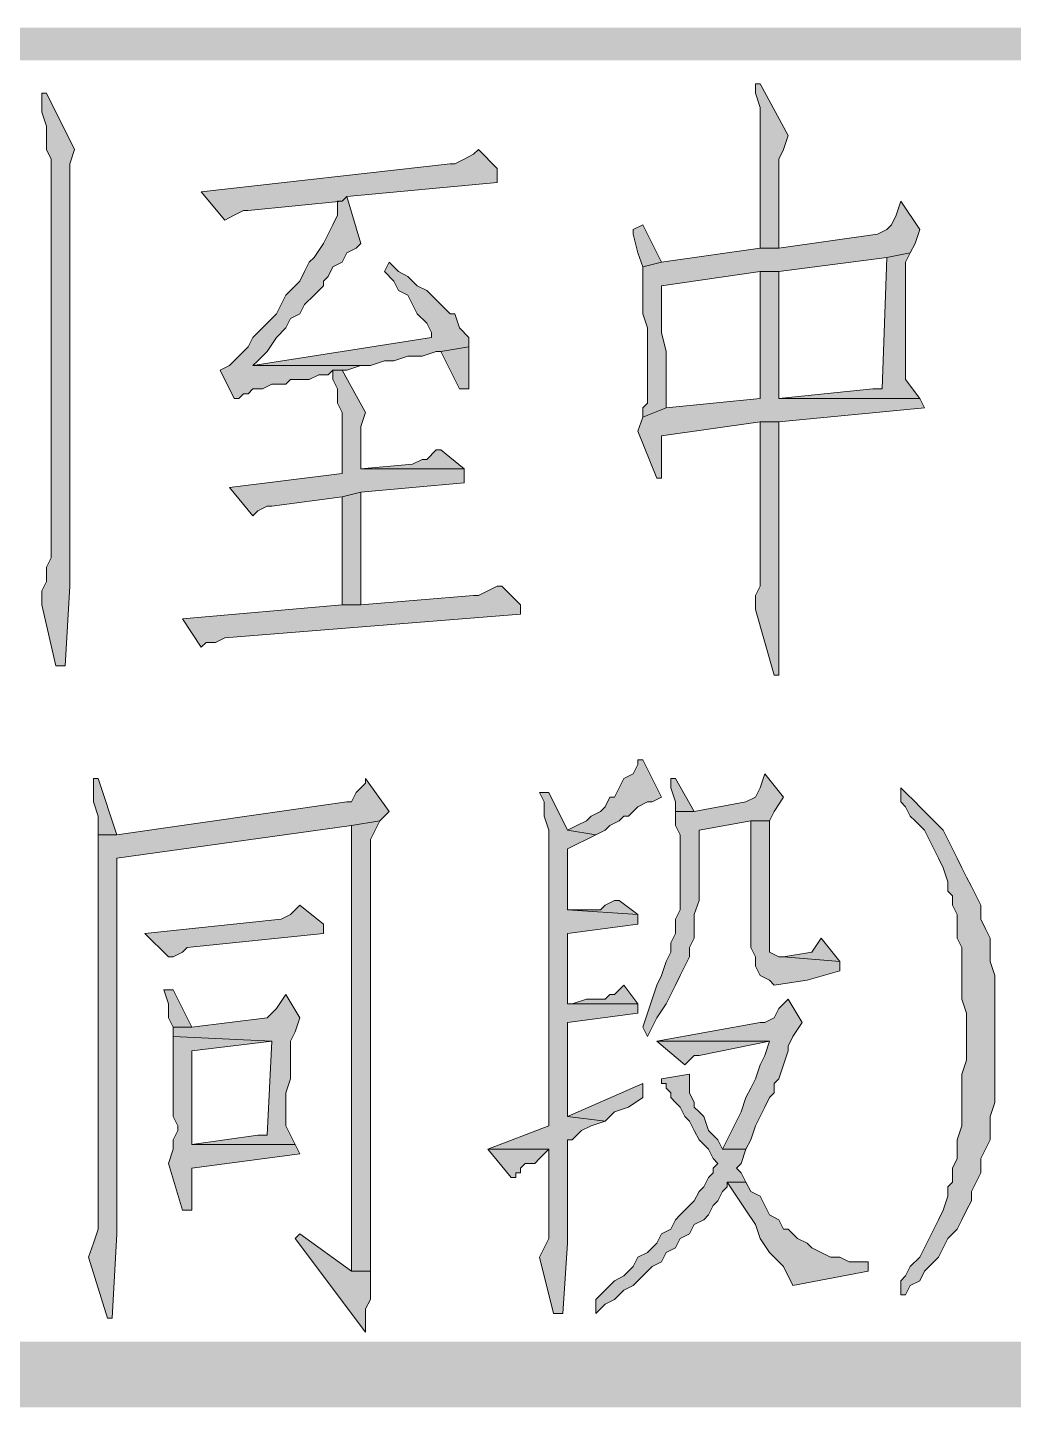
# Model space of a CAD drawing. Header units: millimetres. Extents: x 24 to 410, y 10 to 282.
# Drawn here: x 130.39 to 139.27, y 9.65 to 22.1 of the extents above; entities that cross this region are included whole.
import ezdxf

# ---------------------------------------------------------------- set-up
doc = ezdxf.new("R2010")
doc.units = ezdxf.units.MM

msp = doc.modelspace()

# ---------------------------------------------------------------- hatches: boundary and pattern name
h = msp.add_hatch(color=7)
h.dxf.hatch_style = 2
h.paths.add_polyline_path([(30.098965, 22.098), (30.098965, 21.801667), (410.082965, 22.098)])
h = msp.add_hatch(color=7)
h.dxf.hatch_style = 2
h.paths.add_polyline_path([(30.098965, 21.801667), (410.082965, 22.098), (410.082965, 21.801667)])
h = msp.add_hatch(color=7)
h.dxf.hatch_style = 2
h.paths.add_polyline_path([(136.990667, 21.59), (136.948333, 21.59), (136.948333, 21.505333), (136.990667, 21.378333), (136.990667, 20.108333), (137.16, 20.108333), (137.16, 20.447), (137.16, 20.531667), (137.16, 20.912667), (137.202333, 20.997333), (137.244667, 21.124333)])
h = msp.add_hatch(color=7)
h.dxf.hatch_style = 2
h.paths.add_polyline_path([(130.556, 21.505333), (130.513667, 21.505333), (130.513667, 21.336), (130.556, 21.209), (130.556, 20.997333), (130.598333, 20.912667), (130.598333, 19.727333), (130.598333, 19.600333), (130.598333, 17.314333), (130.556, 17.229667), (130.556, 17.102667), (130.513667, 17.018), (130.513667, 16.891), (130.640667, 16.340667), (130.725333, 16.340667), (130.767667, 17.060333), (130.767667, 20.870333), (130.81, 20.997333)])
h = msp.add_hatch(color=7)
h.dxf.hatch_style = 2
h.paths.add_polyline_path([(134.450667, 20.997333), (134.408333, 20.955), (134.323667, 20.912667), (134.239, 20.870333), (134.196667, 20.870333), (131.953, 20.616333), (132.164667, 20.362333), (132.249333, 20.404667), (132.334, 20.447), (132.376333, 20.447), (133.223, 20.531667), (133.265333, 20.574), (134.62, 20.701), (134.62, 20.828)])
h = msp.add_hatch(color=7)
h.dxf.hatch_style = 2
h.paths.add_polyline_path([(133.265333, 20.574), (133.223, 20.531667), (133.180667, 20.531667), (133.180667, 20.404667), (133.138333, 20.32), (133.096, 20.235333), (133.053667, 20.150667), (132.969, 20.023667), (132.926667, 19.981333), (132.884333, 19.896667), (132.842, 19.812), (132.799667, 19.769667), (132.715, 19.685), (132.672667, 19.600333), (132.630333, 19.515667), (132.545667, 19.431), (132.503333, 19.388667), (132.418667, 19.304), (132.376333, 19.219333), (132.291667, 19.134667), (132.249333, 19.092333), (132.207, 19.05), (132.122333, 19.007667), (132.249333, 18.753667), (132.291667, 18.753667), (132.334, 18.796), (132.376333, 18.796), (132.418667, 18.838333), (132.503333, 18.838333), (132.588, 18.880667), (132.715, 18.880667), (132.757333, 18.923), (132.926667, 18.923), (133.011333, 18.965333), (133.096, 18.965333), (133.138333, 19.007667), (133.265333, 19.007667), (133.392333, 19.05), (132.418667, 19.05), (132.461, 19.092333), (132.545667, 19.177), (132.630333, 19.304), (132.715, 19.388667), (132.757333, 19.473333), (132.842, 19.515667), (132.884333, 19.600333), (132.969, 19.685), (133.011333, 19.727333), (133.053667, 19.769667), (133.053667, 19.812), (133.096, 19.854333), (133.138333, 19.939), (133.223, 19.981333), (133.265333, 20.066), (133.35, 20.108333), (133.392333, 20.150667)])
h = msp.add_hatch(color=7)
h.dxf.hatch_style = 2
h.paths.add_polyline_path([(138.260667, 20.531667), (138.218333, 20.404667), (138.176, 20.32), (138.133667, 20.277667), (138.049, 20.235333), (137.16, 20.108333), (136.990667, 20.108333), (136.101667, 19.981333), (135.932333, 19.939), (135.932333, 19.515667), (135.974667, 19.388667), (135.974667, 18.711333), (135.932333, 18.669), (135.932333, 18.584333), (136.144, 18.669), (136.144, 18.711333), (136.144, 18.796), (136.144, 19.177), (136.101667, 19.346333), (136.101667, 19.769667), (136.990667, 19.896667), (137.16, 19.896667), (138.133667, 20.023667), (138.345333, 20.066), (138.387667, 20.150667), (138.43, 20.277667)])
h = msp.add_hatch(color=7)
h.dxf.hatch_style = 2
h.paths.add_polyline_path([(135.932333, 20.32), (135.847667, 20.277667), (135.847667, 20.235333), (135.89, 20.066), (135.932333, 19.939), (136.101667, 19.981333)])
h = msp.add_hatch(color=7)
h.dxf.hatch_style = 2
h.paths.add_polyline_path([(138.345333, 20.066), (138.133667, 20.023667), (138.091333, 18.838333), (138.006667, 18.838333), (137.16, 18.753667), (138.43, 18.753667), (138.303, 18.923), (138.303, 19.981333)])
h = msp.add_hatch(color=7)
h.dxf.hatch_style = 2
h.paths.add_polyline_path([(133.646333, 19.981333), (133.604, 19.896667), (133.688667, 19.812), (133.731, 19.727333), (133.815667, 19.685), (133.858, 19.600333), (133.900333, 19.515667), (133.985, 19.431), (134.027333, 19.346333), (134.027333, 19.304), (132.418667, 19.05), (133.477, 19.05), (133.604, 19.092333), (133.688667, 19.092333), (133.815667, 19.134667), (133.942667, 19.134667), (134.069667, 19.177), (134.112, 19.177), (134.366, 19.219333), (134.366, 19.304), (134.281333, 19.388667), (134.239, 19.515667), (134.196667, 19.515667), (134.154333, 19.558), (134.112, 19.600333), (134.027333, 19.685), (133.985, 19.727333), (133.900333, 19.769667), (133.815667, 19.854333), (133.731, 19.896667)])
h = msp.add_hatch(color=7)
h.dxf.hatch_style = 2
h.paths.add_polyline_path([(137.16, 19.896667), (136.990667, 19.896667), (136.990667, 19.769667), (136.990667, 18.753667), (136.144, 18.669), (135.932333, 18.584333), (135.89, 18.457333), (136.059333, 18.034), (136.101667, 18.034), (136.101667, 18.161), (136.101667, 18.415), (136.990667, 18.542), (137.16, 18.542), (138.472333, 18.669), (138.43, 18.753667), (137.16, 18.753667), (137.16, 18.923), (137.16, 19.05), (137.16, 19.219333)])
h = msp.add_hatch(color=7)
h.dxf.hatch_style = 2
h.paths.add_polyline_path([(134.366, 19.219333), (134.112, 19.177), (134.154333, 19.092333), (134.196667, 19.007667), (134.239, 18.923), (134.281333, 18.838333), (134.366, 18.838333), (134.366, 18.965333)])
h = msp.add_hatch(color=7)
h.dxf.hatch_style = 2
h.paths.add_polyline_path([(133.223, 19.007667), (133.138333, 19.007667), (133.138333, 18.923), (133.180667, 18.838333), (133.180667, 18.711333), (133.223, 18.626667), (133.223, 18.076333), (132.207, 17.949333), (132.418667, 17.695333), (132.461, 17.737667), (132.545667, 17.78), (132.588, 17.78), (133.223, 17.864667), (133.392333, 17.907), (134.323667, 17.991667), (134.323667, 18.118667), (133.392333, 18.118667), (133.392333, 18.415), (133.392333, 18.499667), (133.434667, 18.626667)])
h = msp.add_hatch(color=7)
h.dxf.hatch_style = 2
h.paths.add_polyline_path([(137.16, 18.542), (136.990667, 18.542), (136.990667, 18.499667), (136.990667, 17.060333), (136.948333, 16.975667), (136.948333, 16.848667), (137.117667, 16.256), (137.16, 16.256), (137.16, 17.018), (137.16, 17.314333), (137.16, 17.526)])
h = msp.add_hatch(color=7)
h.dxf.hatch_style = 2
h.paths.add_polyline_path([(134.112, 18.288), (134.069667, 18.288), (133.985, 18.203333), (133.942667, 18.203333), (133.858, 18.161), (133.392333, 18.118667), (134.323667, 18.118667)])
h = msp.add_hatch(color=7)
h.dxf.hatch_style = 2
h.paths.add_polyline_path([(133.392333, 17.907), (133.223, 17.864667), (133.223, 16.891), (133.392333, 16.891)])
h = msp.add_hatch(color=7)
h.dxf.hatch_style = 2
h.paths.add_polyline_path([(134.662333, 17.060333), (134.62, 17.060333), (134.535333, 17.018), (134.450667, 16.975667), (134.408333, 16.975667), (133.392333, 16.891), (133.223, 16.891), (131.783667, 16.764), (131.953, 16.51), (131.995333, 16.552333), (132.08, 16.552333), (132.164667, 16.594667), (134.831667, 16.806333), (134.831667, 16.891)])
h = msp.add_hatch(color=7)
h.dxf.hatch_style = 2
h.paths.add_polyline_path([(135.932333, 15.494), (135.89, 15.494), (135.89, 15.451667), (135.847667, 15.367), (135.763, 15.324667), (135.720667, 15.24), (135.678333, 15.155333), (135.636, 15.155333), (135.593667, 15.070667), (135.551333, 15.028333), (135.466667, 14.986), (135.424333, 14.943667), (135.339667, 14.901333), (135.255, 14.859), (135.509, 14.816667), (135.593667, 14.859), (135.636, 14.901333), (135.720667, 14.943667), (135.763, 14.986), (135.805333, 14.986), (135.89, 15.070667), (135.974667, 15.113), (136.017, 15.113), (136.101667, 15.155333)])
h = msp.add_hatch(color=7)
h.dxf.hatch_style = 2
h.paths.add_polyline_path([(133.434667, 15.324667), (133.434667, 15.282333), (133.35, 15.197667), (133.307667, 15.113), (133.265333, 15.113), (131.191, 14.816667), (131.021667, 14.816667), (131.021667, 14.774333), (131.021667, 12.657667), (131.021667, 12.488333), (131.021667, 11.260667), (130.979333, 11.133667), (130.937, 11.006667), (131.106333, 10.456333), (131.148667, 10.456333), (131.191, 11.218333), (131.191, 14.605), (133.307667, 14.901333), (133.561667, 14.943667), (133.646333, 15.028333)])
h = msp.add_hatch(color=7)
h.dxf.hatch_style = 2
h.paths.add_polyline_path([(131.021667, 15.324667), (130.979333, 15.324667), (130.979333, 15.282333), (130.979333, 15.113), (131.021667, 14.986), (131.021667, 14.816667), (131.191, 14.816667)])
h = msp.add_hatch(color=7)
h.dxf.hatch_style = 2
h.paths.add_polyline_path([(137.033, 15.367), (136.990667, 15.24), (136.948333, 15.155333), (136.863667, 15.113), (136.398, 15.028333), (136.228667, 15.028333), (136.228667, 14.901333), (136.271, 14.816667), (136.271, 14.139333), (136.228667, 14.054667), (136.228667, 13.927667), (136.186333, 13.843), (136.186333, 13.758333), (136.144, 13.673667), (136.101667, 13.546667), (136.059333, 13.462), (136.017, 13.335), (135.974667, 13.208), (135.932333, 13.081), (135.974667, 12.996333), (136.017, 13.081), (136.059333, 13.165667), (136.144, 13.292667), (136.186333, 13.377333), (136.228667, 13.462), (136.271, 13.546667), (136.313333, 13.631333), (136.355667, 13.716), (136.355667, 13.800667), (136.398, 13.885333), (136.398, 14.097), (136.440333, 14.224), (136.440333, 14.859), (136.906, 14.943667), (137.075333, 14.943667), (137.117667, 15.028333), (137.202333, 15.155333)])
h = msp.add_hatch(color=7)
h.dxf.hatch_style = 2
h.paths.add_polyline_path([(136.228667, 15.324667), (136.186333, 15.324667), (136.186333, 15.24), (136.228667, 15.113), (136.228667, 15.028333), (136.398, 15.028333)])
h = msp.add_hatch(color=7)
h.dxf.hatch_style = 2
h.paths.add_polyline_path([(135.085667, 15.197667), (135.001, 15.197667), (135.043333, 15.113), (135.043333, 14.986), (135.085667, 14.859), (135.085667, 12.530667), (135.085667, 12.319), (135.085667, 12.192), (134.535333, 11.980333), (135.085667, 11.980333), (135.085667, 11.853333), (135.085667, 11.176), (135.043333, 11.091333), (135.001, 11.006667), (135.128, 10.498667), (135.212667, 10.498667), (135.255, 11.133667), (135.255, 12.065), (135.297333, 12.065), (135.382, 12.149667), (135.466667, 12.192), (135.593667, 12.234333), (135.255, 12.276667), (135.255, 13.123333), (135.89, 13.208), (135.89, 13.292667), (135.255, 13.292667), (135.255, 13.927667), (135.89, 14.012333), (135.89, 14.097), (135.255, 14.139333), (135.255, 14.689667), (135.339667, 14.732), (135.424333, 14.774333), (135.509, 14.816667), (135.255, 14.859)])
h = msp.add_hatch(color=7)
h.dxf.hatch_style = 2
h.paths.add_polyline_path([(138.260667, 15.24), (138.260667, 15.113), (138.303, 15.070667), (138.345333, 14.986), (138.387667, 14.943667), (138.472333, 14.859), (138.514667, 14.774333), (138.557, 14.689667), (138.599333, 14.605), (138.641667, 14.520333), (138.684, 14.393333), (138.684, 14.308667), (138.726333, 14.266333), (138.726333, 14.181667), (138.768667, 14.097), (138.768667, 13.885333), (138.811, 13.800667), (138.811, 13.335), (138.853333, 13.208), (138.853333, 12.911667), (138.853333, 12.784667), (138.811, 12.657667), (138.811, 12.192), (138.768667, 12.065), (138.768667, 11.895667), (138.726333, 11.811), (138.726333, 11.684), (138.684, 11.641667), (138.684, 11.557), (138.641667, 11.43), (138.599333, 11.345333), (138.557, 11.260667), (138.514667, 11.176), (138.472333, 11.091333), (138.43, 11.006667), (138.345333, 10.922), (138.303, 10.837333), (138.260667, 10.795), (138.260667, 10.668), (138.303, 10.668), (138.345333, 10.752667), (138.43, 10.795), (138.472333, 10.879667), (138.557, 10.964333), (138.599333, 11.006667), (138.641667, 11.091333), (138.684, 11.176), (138.768667, 11.260667), (138.811, 11.345333), (138.853333, 11.43), (138.895667, 11.514667), (138.895667, 11.599333), (138.938, 11.684), (138.980333, 11.768667), (138.980333, 11.895667), (139.022667, 11.980333), (139.065, 12.065), (139.065, 12.276667), (139.107333, 12.403667), (139.107333, 13.546667), (139.065, 13.673667), (139.065, 13.885333), (139.022667, 13.97), (138.980333, 14.054667), (138.980333, 14.181667), (138.938, 14.266333), (138.895667, 14.351), (138.853333, 14.435667), (138.811, 14.520333), (138.768667, 14.605), (138.726333, 14.689667), (138.684, 14.774333), (138.641667, 14.859), (138.557, 14.943667), (138.514667, 14.986), (138.43, 15.070667), (138.387667, 15.113), (138.303, 15.197667)])
h = msp.add_hatch(color=7)
h.dxf.hatch_style = 2
h.paths.add_polyline_path([(133.561667, 14.943667), (133.307667, 14.901333), (133.307667, 10.879667), (133.477, 10.879667), (133.477, 13.546667), (133.477, 13.673667), (133.477, 14.774333), (133.519333, 14.859)])
h = msp.add_hatch(color=7)
h.dxf.hatch_style = 2
h.paths.add_polyline_path([(137.075333, 14.943667), (136.906, 14.943667), (136.906, 13.885333), (136.906, 13.800667), (136.948333, 13.716), (136.948333, 13.631333), (136.990667, 13.546667), (137.075333, 13.504333), (137.117667, 13.462), (137.414, 13.504333), (137.710333, 13.589), (137.710333, 13.673667), (137.202333, 13.716), (137.16, 13.716), (137.075333, 13.758333), (137.075333, 14.901333)])
h = msp.add_hatch(color=7)
h.dxf.hatch_style = 2
h.paths.add_polyline_path([(135.720667, 14.224), (135.678333, 14.224), (135.593667, 14.181667), (135.551333, 14.139333), (135.255, 14.139333), (135.89, 14.097)])
h = msp.add_hatch(color=7)
h.dxf.hatch_style = 2
h.paths.add_polyline_path([(132.842, 14.181667), (132.799667, 14.139333), (132.757333, 14.097), (132.672667, 14.054667), (131.445, 13.927667), (131.656667, 13.716), (131.699, 13.716), (131.783667, 13.758333), (131.826, 13.800667), (133.053667, 13.927667), (133.053667, 14.012333)])
h = msp.add_hatch(color=7)
h.dxf.hatch_style = 2
h.paths.add_polyline_path([(137.541, 13.885333), (137.456333, 13.758333), (137.202333, 13.716), (137.710333, 13.673667)])
h = msp.add_hatch(color=7)
h.dxf.hatch_style = 2
h.paths.add_polyline_path([(135.763, 13.462), (135.720667, 13.419667), (135.678333, 13.377333), (135.636, 13.377333), (135.593667, 13.335), (135.424333, 13.335), (135.297333, 13.292667), (135.255, 13.292667), (135.89, 13.292667)])
h = msp.add_hatch(color=7)
h.dxf.hatch_style = 2
h.paths.add_polyline_path([(131.699, 13.419667), (131.614333, 13.419667), (131.656667, 13.292667), (131.656667, 13.165667), (131.699, 13.081), (131.868333, 13.081)])
h = msp.add_hatch(color=7)
h.dxf.hatch_style = 2
h.paths.add_polyline_path([(132.715, 13.377333), (132.630333, 13.250333), (132.588, 13.208), (132.545667, 13.165667), (131.868333, 13.081), (131.699, 13.081), (131.699, 13.038667), (131.699, 12.996333), (132.588, 12.954), (132.545667, 12.107333), (132.461, 12.107333), (131.868333, 12.022667), (132.799667, 12.022667), (132.715, 12.192), (132.715, 12.488333), (132.757333, 12.615333), (132.757333, 12.954), (132.799667, 13.038667), (132.842, 13.165667)])
h = msp.add_hatch(color=7)
h.dxf.hatch_style = 2
h.paths.add_polyline_path([(137.244667, 13.335), (137.16, 13.250333), (137.117667, 13.165667), (137.033, 13.123333), (136.990667, 13.123333), (136.059333, 12.954), (137.075333, 12.954), (137.033, 12.827), (136.990667, 12.742333), (136.948333, 12.615333), (136.906, 12.530667), (136.863667, 12.446), (136.821333, 12.319), (136.779, 12.234333), (136.736667, 12.149667), (136.694333, 12.065), (136.652, 11.980333), (136.863667, 11.980333), (136.906, 12.065), (136.948333, 12.192), (136.990667, 12.276667), (137.033, 12.361333), (137.075333, 12.446), (137.117667, 12.488333), (137.117667, 12.573), (137.16, 12.615333), (137.202333, 12.742333), (137.244667, 12.869333), (137.244667, 12.911667), (137.287, 12.996333), (137.371667, 13.123333)])
h = msp.add_hatch(color=7)
h.dxf.hatch_style = 2
h.paths.add_polyline_path([(131.699, 12.996333), (131.699, 12.276667), (131.741333, 12.192), (131.741333, 12.149667), (131.699, 12.065), (131.699, 11.980333), (131.656667, 11.853333), (131.783667, 11.43), (131.868333, 11.43), (131.868333, 11.514667), (131.868333, 11.811), (132.842, 11.938), (132.799667, 12.022667), (131.868333, 12.022667), (131.868333, 12.107333), (131.868333, 12.446), (131.868333, 12.573), (131.868333, 12.869333), (132.588, 12.954)])
h = msp.add_hatch(color=7)
h.dxf.hatch_style = 2
h.paths.add_polyline_path([(136.059333, 12.954), (136.313333, 12.742333), (136.398, 12.827), (136.440333, 12.827), (137.075333, 12.954)])
h = msp.add_hatch(color=7)
h.dxf.hatch_style = 2
h.paths.add_polyline_path([(135.932333, 12.573), (135.255, 12.276667), (135.593667, 12.234333), (135.678333, 12.319), (135.805333, 12.361333), (135.932333, 12.446)])
h = msp.add_hatch(color=7)
h.dxf.hatch_style = 2
h.paths.add_polyline_path([(136.355667, 12.657667), (136.101667, 12.615333), (136.101667, 12.573), (136.144, 12.573), (136.144, 12.530667), (136.186333, 12.488333), (136.186333, 12.446), (136.228667, 12.403667), (136.271, 12.361333), (136.313333, 12.276667), (136.355667, 12.234333), (136.398, 12.149667), (136.440333, 12.065), (136.525, 11.980333), (136.567333, 11.895667), (136.609667, 11.853333), (136.567333, 11.811), (136.567333, 11.768667), (136.525, 11.726333), (136.482667, 11.641667), (136.440333, 11.599333), (136.398, 11.514667), (136.355667, 11.472333), (136.271, 11.387667), (136.228667, 11.345333), (136.186333, 11.260667), (136.101667, 11.218333), (136.059333, 11.133667), (135.974667, 11.049), (135.89, 11.006667), (135.847667, 10.922), (135.763, 10.837333), (135.678333, 10.795), (135.593667, 10.710333), (135.509, 10.625667), (135.509, 10.498667), (135.593667, 10.583333), (135.678333, 10.625667), (135.763, 10.710333), (135.847667, 10.752667), (135.932333, 10.837333), (136.017, 10.922), (136.101667, 10.964333), (136.144, 11.049), (136.228667, 11.091333), (136.271, 11.176), (136.355667, 11.218333), (136.398, 11.303), (136.482667, 11.345333), (136.525, 11.387667), (136.567333, 11.472333), (136.609667, 11.514667), (136.652, 11.599333), (136.694333, 11.641667), (136.694333, 11.684), (136.863667, 11.684), (136.821333, 11.768667), (136.779, 11.811), (136.821333, 11.853333), (136.863667, 11.980333), (136.652, 11.980333), (136.609667, 12.065), (136.525, 12.149667), (136.482667, 12.276667), (136.440333, 12.319), (136.398, 12.361333), (136.398, 12.403667), (136.355667, 12.488333)])
h = msp.add_hatch(color=7)
h.dxf.hatch_style = 2
h.paths.add_polyline_path([(134.535333, 11.980333), (134.747, 11.726333), (134.789333, 11.726333), (134.789333, 11.768667), (134.831667, 11.768667), (134.831667, 11.811), (134.874, 11.853333), (134.958667, 11.853333), (135.001, 11.895667), (135.043333, 11.938), (135.085667, 11.980333)])
h = msp.add_hatch(color=7)
h.dxf.hatch_style = 2
h.paths.add_polyline_path([(136.863667, 11.684), (136.694333, 11.684), (136.779, 11.557), (136.863667, 11.43), (136.948333, 11.303), (136.990667, 11.176), (137.075333, 11.049), (137.202333, 10.922), (137.287, 10.752667), (137.964333, 10.879667), (137.964333, 10.964333), (137.879667, 10.964333), (137.795, 10.964333), (137.710333, 11.006667), (137.625667, 11.006667), (137.541, 11.049), (137.456333, 11.091333), (137.414, 11.133667), (137.329333, 11.176), (137.287, 11.218333), (137.244667, 11.260667), (137.202333, 11.260667), (137.16, 11.345333), (137.075333, 11.387667), (137.033, 11.472333), (136.990667, 11.557), (136.906, 11.599333)])
h = msp.add_hatch(color=7)
h.dxf.hatch_style = 2
h.paths.add_polyline_path([(132.842, 11.218333), (132.799667, 11.176), (133.434667, 10.329333), (133.434667, 10.541), (133.477, 10.625667), (133.477, 10.879667), (133.307667, 10.879667)])
h = msp.add_hatch(color=7)
h.dxf.hatch_style = 2
h.paths.add_polyline_path([(30.395333, 10.244667), (29.802667, 9.652), (409.786667, 10.244667)])
h = msp.add_hatch(color=7)
h.dxf.hatch_style = 2
h.paths.add_polyline_path([(29.802667, 9.652), (409.786667, 10.244667), (410.379333, 9.652)])

# ---------------------------------------------------------------- linework, layer by layer
at = {"color": 7, "lineweight": 0}
for points in [[(136.990667, 21.59), (136.948333, 21.59), (136.948333, 21.505333), (136.990667, 21.378333), (136.990667, 20.108333), (137.16, 20.108333), (137.16, 20.447), (137.16, 20.531667), (137.16, 20.912667), (137.202333, 20.997333), (137.244667, 21.124333)], [(130.556, 21.505333), (130.513667, 21.505333), (130.513667, 21.336), (130.556, 21.209), (130.556, 20.997333), (130.598333, 20.912667), (130.598333, 19.727333), (130.598333, 19.600333), (130.598333, 17.314333), (130.556, 17.229667), (130.556, 17.102667), (130.513667, 17.018), (130.513667, 16.891), (130.640667, 16.340667), (130.725333, 16.340667), (130.767667, 17.060333), (130.767667, 20.870333), (130.81, 20.997333)], [(134.450667, 20.997333), (134.408333, 20.955), (134.323667, 20.912667), (134.239, 20.870333), (134.196667, 20.870333), (131.953, 20.616333), (132.164667, 20.362333), (132.249333, 20.404667), (132.334, 20.447), (132.376333, 20.447), (133.223, 20.531667), (133.265333, 20.574), (134.62, 20.701), (134.62, 20.828)], [(133.265333, 20.574), (133.223, 20.531667), (133.180667, 20.531667), (133.180667, 20.404667), (133.138333, 20.32), (133.096, 20.235333), (133.053667, 20.150667), (132.969, 20.023667), (132.926667, 19.981333), (132.884333, 19.896667), (132.842, 19.812), (132.799667, 19.769667), (132.715, 19.685), (132.672667, 19.600333), (132.630333, 19.515667), (132.545667, 19.431), (132.503333, 19.388667), (132.418667, 19.304), (132.376333, 19.219333), (132.291667, 19.134667), (132.249333, 19.092333), (132.207, 19.05), (132.122333, 19.007667), (132.249333, 18.753667), (132.291667, 18.753667), (132.334, 18.796), (132.376333, 18.796), (132.418667, 18.838333), (132.503333, 18.838333), (132.588, 18.880667), (132.715, 18.880667), (132.757333, 18.923), (132.926667, 18.923), (133.011333, 18.965333), (133.096, 18.965333), (133.138333, 19.007667), (133.265333, 19.007667), (133.392333, 19.05), (132.418667, 19.05), (132.461, 19.092333), (132.545667, 19.177), (132.630333, 19.304), (132.715, 19.388667), (132.757333, 19.473333), (132.842, 19.515667), (132.884333, 19.600333), (132.969, 19.685), (133.011333, 19.727333), (133.053667, 19.769667), (133.053667, 19.812), (133.096, 19.854333), (133.138333, 19.939), (133.223, 19.981333), (133.265333, 20.066), (133.35, 20.108333), (133.392333, 20.150667)], [(138.260667, 20.531667), (138.218333, 20.404667), (138.176, 20.32), (138.133667, 20.277667), (138.049, 20.235333), (137.16, 20.108333), (136.990667, 20.108333), (136.101667, 19.981333), (135.932333, 19.939), (135.932333, 19.515667), (135.974667, 19.388667), (135.974667, 18.711333), (135.932333, 18.669), (135.932333, 18.584333), (136.144, 18.669), (136.144, 18.711333), (136.144, 18.796), (136.144, 19.177), (136.101667, 19.346333), (136.101667, 19.769667), (136.990667, 19.896667), (137.16, 19.896667), (138.133667, 20.023667), (138.345333, 20.066), (138.387667, 20.150667), (138.43, 20.277667)], [(135.932333, 20.32), (135.847667, 20.277667), (135.847667, 20.235333), (135.89, 20.066), (135.932333, 19.939), (136.101667, 19.981333)], [(138.345333, 20.066), (138.133667, 20.023667), (138.091333, 18.838333), (138.006667, 18.838333), (137.16, 18.753667), (138.43, 18.753667), (138.303, 18.923), (138.303, 19.981333)], [(133.646333, 19.981333), (133.604, 19.896667), (133.688667, 19.812), (133.731, 19.727333), (133.815667, 19.685), (133.858, 19.600333), (133.900333, 19.515667), (133.985, 19.431), (134.027333, 19.346333), (134.027333, 19.304), (132.418667, 19.05), (133.477, 19.05), (133.604, 19.092333), (133.688667, 19.092333), (133.815667, 19.134667), (133.942667, 19.134667), (134.069667, 19.177), (134.112, 19.177), (134.366, 19.219333), (134.366, 19.304), (134.281333, 19.388667), (134.239, 19.515667), (134.196667, 19.515667), (134.154333, 19.558), (134.112, 19.600333), (134.027333, 19.685), (133.985, 19.727333), (133.900333, 19.769667), (133.815667, 19.854333), (133.731, 19.896667)], [(137.16, 19.896667), (136.990667, 19.896667), (136.990667, 19.769667), (136.990667, 18.753667), (136.144, 18.669), (135.932333, 18.584333), (135.89, 18.457333), (136.059333, 18.034), (136.101667, 18.034), (136.101667, 18.161), (136.101667, 18.415), (136.990667, 18.542), (137.16, 18.542), (138.472333, 18.669), (138.43, 18.753667), (137.16, 18.753667), (137.16, 18.923), (137.16, 19.05), (137.16, 19.219333)], [(134.366, 19.219333), (134.112, 19.177), (134.154333, 19.092333), (134.196667, 19.007667), (134.239, 18.923), (134.281333, 18.838333), (134.366, 18.838333), (134.366, 18.965333)], [(133.223, 19.007667), (133.138333, 19.007667), (133.138333, 18.923), (133.180667, 18.838333), (133.180667, 18.711333), (133.223, 18.626667), (133.223, 18.076333), (132.207, 17.949333), (132.418667, 17.695333), (132.461, 17.737667), (132.545667, 17.78), (132.588, 17.78), (133.223, 17.864667), (133.392333, 17.907), (134.323667, 17.991667), (134.323667, 18.118667), (133.392333, 18.118667), (133.392333, 18.415), (133.392333, 18.499667), (133.434667, 18.626667)], [(137.16, 18.542), (136.990667, 18.542), (136.990667, 18.499667), (136.990667, 17.060333), (136.948333, 16.975667), (136.948333, 16.848667), (137.117667, 16.256), (137.16, 16.256), (137.16, 17.018), (137.16, 17.314333), (137.16, 17.526)], [(134.112, 18.288), (134.069667, 18.288), (133.985, 18.203333), (133.942667, 18.203333), (133.858, 18.161), (133.392333, 18.118667), (134.323667, 18.118667)], [(133.392333, 17.907), (133.223, 17.864667), (133.223, 16.891), (133.392333, 16.891)], [(134.662333, 17.060333), (134.62, 17.060333), (134.535333, 17.018), (134.450667, 16.975667), (134.408333, 16.975667), (133.392333, 16.891), (133.223, 16.891), (131.783667, 16.764), (131.953, 16.51), (131.995333, 16.552333), (132.08, 16.552333), (132.164667, 16.594667), (134.831667, 16.806333), (134.831667, 16.891)], [(135.932333, 15.494), (135.89, 15.494), (135.89, 15.451667), (135.847667, 15.367), (135.763, 15.324667), (135.720667, 15.24), (135.678333, 15.155333), (135.636, 15.155333), (135.593667, 15.070667), (135.551333, 15.028333), (135.466667, 14.986), (135.424333, 14.943667), (135.339667, 14.901333), (135.255, 14.859), (135.509, 14.816667), (135.593667, 14.859), (135.636, 14.901333), (135.720667, 14.943667), (135.763, 14.986), (135.805333, 14.986), (135.89, 15.070667), (135.974667, 15.113), (136.017, 15.113), (136.101667, 15.155333)], [(133.434667, 15.324667), (133.434667, 15.282333), (133.35, 15.197667), (133.307667, 15.113), (133.265333, 15.113), (131.191, 14.816667), (131.021667, 14.816667), (131.021667, 14.774333), (131.021667, 12.657667), (131.021667, 12.488333), (131.021667, 11.260667), (130.979333, 11.133667), (130.937, 11.006667), (131.106333, 10.456333), (131.148667, 10.456333), (131.191, 11.218333), (131.191, 14.605), (133.307667, 14.901333), (133.561667, 14.943667), (133.646333, 15.028333)], [(131.021667, 15.324667), (130.979333, 15.324667), (130.979333, 15.282333), (130.979333, 15.113), (131.021667, 14.986), (131.021667, 14.816667), (131.191, 14.816667)], [(137.033, 15.367), (136.990667, 15.24), (136.948333, 15.155333), (136.863667, 15.113), (136.398, 15.028333), (136.228667, 15.028333), (136.228667, 14.901333), (136.271, 14.816667), (136.271, 14.139333), (136.228667, 14.054667), (136.228667, 13.927667), (136.186333, 13.843), (136.186333, 13.758333), (136.144, 13.673667), (136.101667, 13.546667), (136.059333, 13.462), (136.017, 13.335), (135.974667, 13.208), (135.932333, 13.081), (135.974667, 12.996333), (136.017, 13.081), (136.059333, 13.165667), (136.144, 13.292667), (136.186333, 13.377333), (136.228667, 13.462), (136.271, 13.546667), (136.313333, 13.631333), (136.355667, 13.716), (136.355667, 13.800667), (136.398, 13.885333), (136.398, 14.097), (136.440333, 14.224), (136.440333, 14.859), (136.906, 14.943667), (137.075333, 14.943667), (137.117667, 15.028333), (137.202333, 15.155333)], [(136.228667, 15.324667), (136.186333, 15.324667), (136.186333, 15.24), (136.228667, 15.113), (136.228667, 15.028333), (136.398, 15.028333)], [(135.085667, 15.197667), (135.001, 15.197667), (135.043333, 15.113), (135.043333, 14.986), (135.085667, 14.859), (135.085667, 12.530667), (135.085667, 12.319), (135.085667, 12.192), (134.535333, 11.980333), (135.085667, 11.980333), (135.085667, 11.853333), (135.085667, 11.176), (135.043333, 11.091333), (135.001, 11.006667), (135.128, 10.498667), (135.212667, 10.498667), (135.255, 11.133667), (135.255, 12.065), (135.297333, 12.065), (135.382, 12.149667), (135.466667, 12.192), (135.593667, 12.234333), (135.255, 12.276667), (135.255, 13.123333), (135.89, 13.208), (135.89, 13.292667), (135.255, 13.292667), (135.255, 13.927667), (135.89, 14.012333), (135.89, 14.097), (135.255, 14.139333), (135.255, 14.689667), (135.339667, 14.732), (135.424333, 14.774333), (135.509, 14.816667), (135.255, 14.859)], [(138.260667, 15.24), (138.260667, 15.113), (138.303, 15.070667), (138.345333, 14.986), (138.387667, 14.943667), (138.472333, 14.859), (138.514667, 14.774333), (138.557, 14.689667), (138.599333, 14.605), (138.641667, 14.520333), (138.684, 14.393333), (138.684, 14.308667), (138.726333, 14.266333), (138.726333, 14.181667), (138.768667, 14.097), (138.768667, 13.885333), (138.811, 13.800667), (138.811, 13.335), (138.853333, 13.208), (138.853333, 12.911667), (138.853333, 12.784667), (138.811, 12.657667), (138.811, 12.192), (138.768667, 12.065), (138.768667, 11.895667), (138.726333, 11.811), (138.726333, 11.684), (138.684, 11.641667), (138.684, 11.557), (138.641667, 11.43), (138.599333, 11.345333), (138.557, 11.260667), (138.514667, 11.176), (138.472333, 11.091333), (138.43, 11.006667), (138.345333, 10.922), (138.303, 10.837333), (138.260667, 10.795), (138.260667, 10.668), (138.303, 10.668), (138.345333, 10.752667), (138.43, 10.795), (138.472333, 10.879667), (138.557, 10.964333), (138.599333, 11.006667), (138.641667, 11.091333), (138.684, 11.176), (138.768667, 11.260667), (138.811, 11.345333), (138.853333, 11.43), (138.895667, 11.514667), (138.895667, 11.599333), (138.938, 11.684), (138.980333, 11.768667), (138.980333, 11.895667), (139.022667, 11.980333), (139.065, 12.065), (139.065, 12.276667), (139.107333, 12.403667), (139.107333, 13.546667), (139.065, 13.673667), (139.065, 13.885333), (139.022667, 13.97), (138.980333, 14.054667), (138.980333, 14.181667), (138.938, 14.266333), (138.895667, 14.351), (138.853333, 14.435667), (138.811, 14.520333), (138.768667, 14.605), (138.726333, 14.689667), (138.684, 14.774333), (138.641667, 14.859), (138.557, 14.943667), (138.514667, 14.986), (138.43, 15.070667), (138.387667, 15.113), (138.303, 15.197667)], [(133.561667, 14.943667), (133.307667, 14.901333), (133.307667, 10.879667), (133.477, 10.879667), (133.477, 13.546667), (133.477, 13.673667), (133.477, 14.774333), (133.519333, 14.859)], [(137.075333, 14.943667), (136.906, 14.943667), (136.906, 13.885333), (136.906, 13.800667), (136.948333, 13.716), (136.948333, 13.631333), (136.990667, 13.546667), (137.075333, 13.504333), (137.117667, 13.462), (137.414, 13.504333), (137.710333, 13.589), (137.710333, 13.673667), (137.202333, 13.716), (137.16, 13.716), (137.075333, 13.758333), (137.075333, 14.901333)], [(135.720667, 14.224), (135.678333, 14.224), (135.593667, 14.181667), (135.551333, 14.139333), (135.255, 14.139333), (135.89, 14.097)], [(132.842, 14.181667), (132.799667, 14.139333), (132.757333, 14.097), (132.672667, 14.054667), (131.445, 13.927667), (131.656667, 13.716), (131.699, 13.716), (131.783667, 13.758333), (131.826, 13.800667), (133.053667, 13.927667), (133.053667, 14.012333)], [(137.541, 13.885333), (137.456333, 13.758333), (137.202333, 13.716), (137.710333, 13.673667)], [(135.763, 13.462), (135.720667, 13.419667), (135.678333, 13.377333), (135.636, 13.377333), (135.593667, 13.335), (135.424333, 13.335), (135.297333, 13.292667), (135.255, 13.292667), (135.89, 13.292667)], [(131.699, 13.419667), (131.614333, 13.419667), (131.656667, 13.292667), (131.656667, 13.165667), (131.699, 13.081), (131.868333, 13.081)], [(132.715, 13.377333), (132.630333, 13.250333), (132.588, 13.208), (132.545667, 13.165667), (131.868333, 13.081), (131.699, 13.081), (131.699, 13.038667), (131.699, 12.996333), (132.588, 12.954), (132.545667, 12.107333), (132.461, 12.107333), (131.868333, 12.022667), (132.799667, 12.022667), (132.715, 12.192), (132.715, 12.488333), (132.757333, 12.615333), (132.757333, 12.954), (132.799667, 13.038667), (132.842, 13.165667)], [(137.244667, 13.335), (137.16, 13.250333), (137.117667, 13.165667), (137.033, 13.123333), (136.990667, 13.123333), (136.059333, 12.954), (137.075333, 12.954), (137.033, 12.827), (136.990667, 12.742333), (136.948333, 12.615333), (136.906, 12.530667), (136.863667, 12.446), (136.821333, 12.319), (136.779, 12.234333), (136.736667, 12.149667), (136.694333, 12.065), (136.652, 11.980333), (136.863667, 11.980333), (136.906, 12.065), (136.948333, 12.192), (136.990667, 12.276667), (137.033, 12.361333), (137.075333, 12.446), (137.117667, 12.488333), (137.117667, 12.573), (137.16, 12.615333), (137.202333, 12.742333), (137.244667, 12.869333), (137.244667, 12.911667), (137.287, 12.996333), (137.371667, 13.123333)], [(131.699, 12.996333), (131.699, 12.276667), (131.741333, 12.192), (131.741333, 12.149667), (131.699, 12.065), (131.699, 11.980333), (131.656667, 11.853333), (131.783667, 11.43), (131.868333, 11.43), (131.868333, 11.514667), (131.868333, 11.811), (132.842, 11.938), (132.799667, 12.022667), (131.868333, 12.022667), (131.868333, 12.107333), (131.868333, 12.446), (131.868333, 12.573), (131.868333, 12.869333), (132.588, 12.954)], [(136.059333, 12.954), (136.313333, 12.742333), (136.398, 12.827), (136.440333, 12.827), (137.075333, 12.954)], [(135.932333, 12.573), (135.255, 12.276667), (135.593667, 12.234333), (135.678333, 12.319), (135.805333, 12.361333), (135.932333, 12.446)], [(136.355667, 12.657667), (136.101667, 12.615333), (136.101667, 12.573), (136.144, 12.573), (136.144, 12.530667), (136.186333, 12.488333), (136.186333, 12.446), (136.228667, 12.403667), (136.271, 12.361333), (136.313333, 12.276667), (136.355667, 12.234333), (136.398, 12.149667), (136.440333, 12.065), (136.525, 11.980333), (136.567333, 11.895667), (136.609667, 11.853333), (136.567333, 11.811), (136.567333, 11.768667), (136.525, 11.726333), (136.482667, 11.641667), (136.440333, 11.599333), (136.398, 11.514667), (136.355667, 11.472333), (136.271, 11.387667), (136.228667, 11.345333), (136.186333, 11.260667), (136.101667, 11.218333), (136.059333, 11.133667), (135.974667, 11.049), (135.89, 11.006667), (135.847667, 10.922), (135.763, 10.837333), (135.678333, 10.795), (135.593667, 10.710333), (135.509, 10.625667), (135.509, 10.498667), (135.593667, 10.583333), (135.678333, 10.625667), (135.763, 10.710333), (135.847667, 10.752667), (135.932333, 10.837333), (136.017, 10.922), (136.101667, 10.964333), (136.144, 11.049), (136.228667, 11.091333), (136.271, 11.176), (136.355667, 11.218333), (136.398, 11.303), (136.482667, 11.345333), (136.525, 11.387667), (136.567333, 11.472333), (136.609667, 11.514667), (136.652, 11.599333), (136.694333, 11.641667), (136.694333, 11.684), (136.863667, 11.684), (136.821333, 11.768667), (136.779, 11.811), (136.821333, 11.853333), (136.863667, 11.980333), (136.652, 11.980333), (136.609667, 12.065), (136.525, 12.149667), (136.482667, 12.276667), (136.440333, 12.319), (136.398, 12.361333), (136.398, 12.403667), (136.355667, 12.488333)], [(134.535333, 11.980333), (134.747, 11.726333), (134.789333, 11.726333), (134.789333, 11.768667), (134.831667, 11.768667), (134.831667, 11.811), (134.874, 11.853333), (134.958667, 11.853333), (135.001, 11.895667), (135.043333, 11.938), (135.085667, 11.980333)], [(136.863667, 11.684), (136.694333, 11.684), (136.779, 11.557), (136.863667, 11.43), (136.948333, 11.303), (136.990667, 11.176), (137.075333, 11.049), (137.202333, 10.922), (137.287, 10.752667), (137.964333, 10.879667), (137.964333, 10.964333), (137.879667, 10.964333), (137.795, 10.964333), (137.710333, 11.006667), (137.625667, 11.006667), (137.541, 11.049), (137.456333, 11.091333), (137.414, 11.133667), (137.329333, 11.176), (137.287, 11.218333), (137.244667, 11.260667), (137.202333, 11.260667), (137.16, 11.345333), (137.075333, 11.387667), (137.033, 11.472333), (136.990667, 11.557), (136.906, 11.599333)], [(132.842, 11.218333), (132.799667, 11.176), (133.434667, 10.329333), (133.434667, 10.541), (133.477, 10.625667), (133.477, 10.879667), (133.307667, 10.879667)]]:
    msp.add_lwpolyline(points, close=True, dxfattribs=at)

doc.saveas('drawing.dxf')
